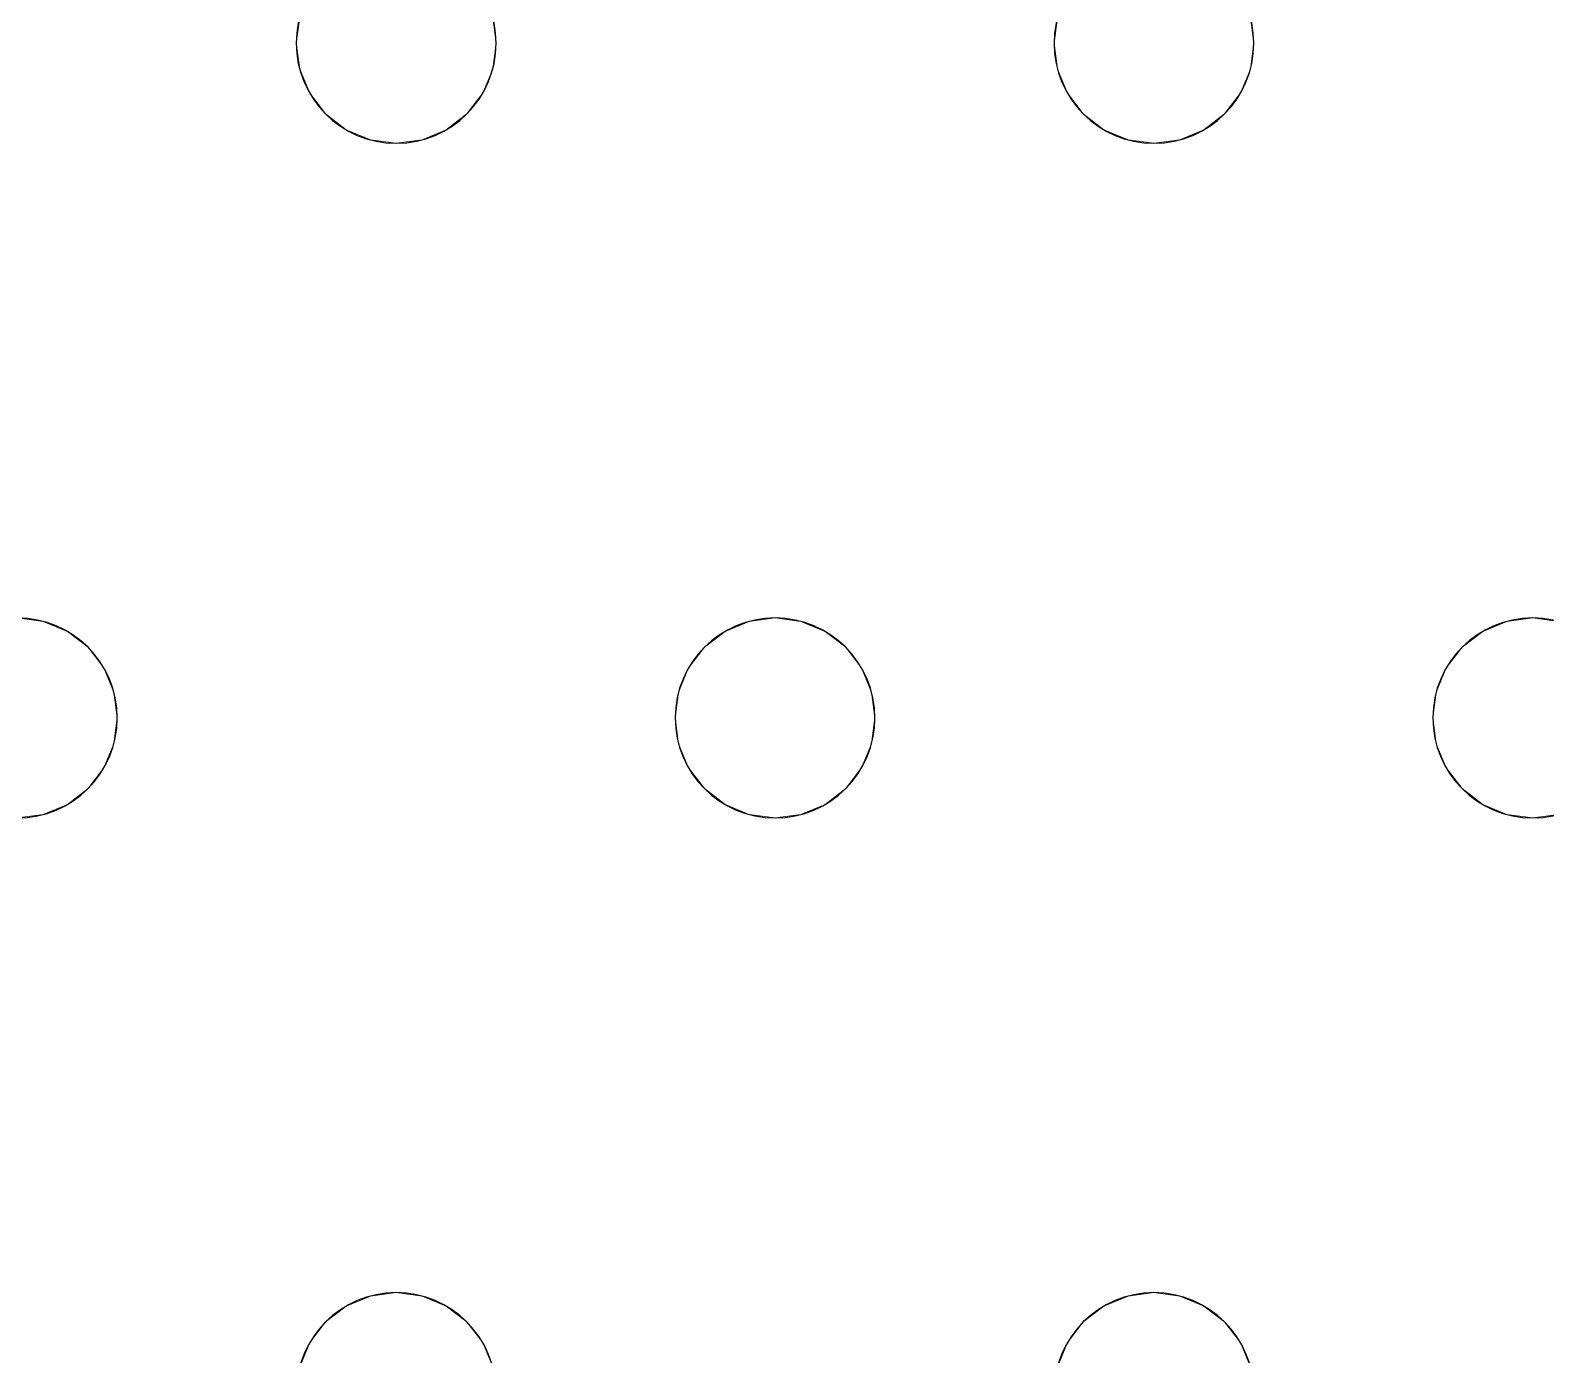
# Model space of a CAD drawing. Header units: millimetres. Extents: x -1 to 1601, y -701 to 1.
# Drawn here: x 370.7 to 431.4, y -339.5 to -286.5 of the extents above; entities that cross this region are included whole.
import ezdxf

# ---------------------------------------------------------------- set-up
doc = ezdxf.new("R2010")
doc.units = ezdxf.units.MM
doc.layers.add('IQ_200_3D', color=1, linetype='Continuous')
doc.layers.add('IQ_204_2D', color=7, linetype='Continuous')

msp = doc.modelspace()

# ---------------------------------------------------------------- linework, layer by layer
at = {"layer": 'IQ_200_3D', "lineweight": 18}
for points, invisible_edges in [([(122.762, -68.034, 850), (1477.238, -68.034, 850), (1477.238, -397.966, 850), (122.762, -397.966, 850)], 10), ([(122.762, -68.034, 860), (122.762, -397.966, 860), (1477.238, -397.966, 860), (1477.238, -68.034, 860)], 5), ([(389.246, -285.965, 888), (388.847, -285, 888), (411.852, -285.965, 888), (411.716, -287, 888)], 10), ([(419.579, -285.965, 888), (419.18, -285, 888), (442.185, -285.965, 888), (442.049, -287, 888)], 10), ([(381.382, -287, 888), (359.049, -287, 888), (358.913, -285.965, 888), (381.519, -285.965, 888)], 5), ([(381.382, -287, 890), (381.519, -285.965, 890), (358.913, -285.965, 890), (359.049, -287, 890)], 10), ([(381.519, -285.965, 890), (381.382, -287, 890), (381.382, -287, 888), (381.519, -285.965, 888)], 8), ([(389.382, -287, 890), (389.246, -285.965, 890), (389.246, -285.965, 888), (389.382, -287, 888)], 2), ([(389.382, -287, 888), (389.246, -285.965, 888), (411.716, -287, 888), (411.852, -288.035, 888)], 10), ([(411.716, -287, 890), (411.852, -285.965, 890), (389.246, -285.965, 890), (389.382, -287, 890)], 10), ([(411.852, -285.965, 890), (411.716, -287, 890), (411.716, -287, 888), (411.852, -285.965, 888)], 8), ([(419.716, -287, 890), (419.579, -285.965, 890), (419.579, -285.965, 888), (419.716, -287, 888)], 2), ([(419.716, -287, 888), (419.579, -285.965, 888), (442.049, -287, 888), (442.185, -288.035, 888)], 10), ([(442.049, -287, 890), (442.185, -285.965, 890), (419.579, -285.965, 890), (419.716, -287, 890)], 10), ([(359.049, -287, 888), (381.382, -287, 888), (381.519, -288.035, 888), (358.913, -288.035, 888)], 5), ([(381.519, -288.035, 890), (381.382, -287, 890), (359.049, -287, 890), (358.913, -288.035, 890)], 10), ([(381.382, -287, 890), (381.519, -288.035, 890), (381.519, -288.035, 888), (381.382, -287, 888)], 2), ([(389.246, -288.035, 890), (389.382, -287, 890), (389.382, -287, 888), (389.246, -288.035, 888)], 8), ([(389.246, -288.035, 888), (389.382, -287, 888), (411.852, -288.035, 888), (412.252, -289, 888)], 10), ([(411.852, -288.035, 890), (411.716, -287, 890), (389.382, -287, 890), (389.246, -288.035, 890)], 10), ([(411.716, -287, 890), (411.852, -288.035, 890), (411.852, -288.035, 888), (411.716, -287, 888)], 2), ([(419.579, -288.035, 890), (419.716, -287, 890), (419.716, -287, 888), (419.579, -288.035, 888)], 8), ([(419.579, -288.035, 888), (419.716, -287, 888), (442.185, -288.035, 888), (442.585, -289, 888)], 10), ([(442.185, -288.035, 890), (442.049, -287, 890), (419.716, -287, 890), (419.579, -288.035, 890)], 10), ([(358.513, -289, 888), (358.913, -288.035, 888), (381.918, -289, 888), (370.216, -310, 888)], 14), ([(358.513, -289, 890), (370.216, -310, 890), (381.918, -289, 890), (358.913, -288.035, 890)], 7), ([(358.913, -288.035, 888), (381.519, -288.035, 888), (381.918, -289, 888)], 13), ([(381.918, -289, 890), (381.519, -288.035, 890), (358.913, -288.035, 890)], 14), ([(381.519, -288.035, 890), (381.918, -289, 890), (381.918, -289, 888), (381.519, -288.035, 888)], 10), ([(388.847, -289, 890), (389.246, -288.035, 890), (389.246, -288.035, 888), (388.847, -289, 888)], 10), ([(412.252, -289, 888), (388.847, -289, 888), (389.246, -288.035, 888)], 13), ([(389.246, -288.035, 890), (388.847, -289, 890), (412.252, -289, 890), (411.852, -288.035, 890)], 10), ([(411.852, -288.035, 890), (412.252, -289, 890), (412.252, -289, 888), (411.852, -288.035, 888)], 10), ([(419.18, -289, 890), (419.579, -288.035, 890), (419.579, -288.035, 888), (419.18, -289, 888)], 10), ([(419.18, -289, 888), (419.579, -288.035, 888), (442.585, -289, 888), (430.882, -310, 888)], 14), ([(419.18, -289, 890), (430.882, -310, 890), (442.585, -289, 890), (419.579, -288.035, 890)], 7), ([(442.185, -288.035, 890), (419.579, -288.035, 890), (442.585, -289, 890)], 3), ([(370.216, -310, 888), (381.918, -289, 888), (382.554, -289.828, 888), (371.251, -310.136, 888)], 5), ([(382.554, -289.828, 890), (381.918, -289, 890), (370.216, -310, 890), (371.251, -310.136, 890)], 10), ([(381.918, -289, 890), (382.554, -289.828, 890), (382.554, -289.828, 888), (381.918, -289, 888)], 10), ([(388.211, -289.828, 890), (388.847, -289, 890), (388.847, -289, 888), (388.211, -289.828, 888)], 10), ([(388.847, -289, 888), (412.252, -289, 888), (400.549, -310, 888), (388.211, -289.828, 888)], 7), ([(400.549, -310, 890), (388.847, -289, 890), (388.211, -289.828, 890), (399.514, -310.136, 890)], 5), ([(400.549, -310, 890), (412.887, -289.828, 890), (412.252, -289, 890), (388.847, -289, 890)], 13), ([(412.887, -289.828, 888), (400.549, -310, 888), (412.252, -289, 888)], 3), ([(412.252, -289, 890), (412.887, -289.828, 890), (412.887, -289.828, 888), (412.252, -289, 888)], 10), ([(418.544, -289.828, 890), (419.18, -289, 890), (419.18, -289, 888), (418.544, -289.828, 888)], 10), ([(418.544, -289.828, 888), (419.18, -289, 888), (430.882, -310, 888), (429.847, -310.136, 888)], 10), ([(430.882, -310, 890), (419.18, -289, 890), (418.544, -289.828, 890)], 13), ([(430.882, -310, 888), (442.585, -289, 888), (443.221, -289.828, 888), (431.918, -310.136, 888)], 5), ([(443.221, -289.828, 890), (442.585, -289, 890), (430.882, -310, 890), (431.918, -310.136, 890)], 10), ([(371.251, -310.136, 888), (382.554, -289.828, 888), (383.382, -290.464, 888)], 13), ([(383.382, -290.464, 890), (382.554, -289.828, 890), (371.251, -310.136, 890), (372.216, -310.536, 890)], 10), ([(382.554, -289.828, 890), (383.382, -290.464, 890), (383.382, -290.464, 888), (382.554, -289.828, 888)], 10), ([(387.382, -290.464, 890), (388.211, -289.828, 890), (388.211, -289.828, 888), (387.382, -290.464, 888)], 10), ([(387.382, -290.464, 888), (388.211, -289.828, 888), (399.514, -310.136, 888), (398.549, -310.536, 888)], 10), ([(399.514, -310.136, 890), (388.211, -289.828, 890), (387.382, -290.464, 890)], 13), ([(399.514, -310.136, 888), (388.211, -289.828, 888), (400.549, -310, 888)], 3), ([(401.584, -310.136, 888), (400.549, -310, 888), (412.887, -289.828, 888), (413.716, -290.464, 888)], 10), ([(401.584, -310.136, 890), (413.716, -290.464, 890), (412.887, -289.828, 890), (400.549, -310, 890)], 5), ([(412.887, -289.828, 890), (413.716, -290.464, 890), (413.716, -290.464, 888), (412.887, -289.828, 888)], 10), ([(417.716, -290.464, 890), (418.544, -289.828, 890), (418.544, -289.828, 888), (417.716, -290.464, 888)], 10), ([(417.716, -290.464, 888), (418.544, -289.828, 888), (429.847, -310.136, 888), (428.882, -310.536, 888)], 10), ([(429.847, -310.136, 890), (430.882, -310, 890), (418.544, -289.828, 890), (417.716, -290.464, 890)], 10), ([(383.382, -290.464, 888), (384.347, -290.864, 888), (372.216, -310.536, 888), (371.251, -310.136, 888)], 10), ([(384.347, -290.864, 890), (383.382, -290.464, 890), (372.216, -310.536, 890), (373.044, -311.172, 890)], 10), ([(383.382, -290.464, 890), (384.347, -290.864, 890), (384.347, -290.864, 888), (383.382, -290.464, 888)], 10), ([(386.418, -290.864, 890), (387.382, -290.464, 890), (387.382, -290.464, 888), (386.418, -290.864, 888)], 10), ([(386.418, -290.864, 888), (387.382, -290.464, 888), (398.549, -310.536, 888), (397.721, -311.172, 888)], 10), ([(387.382, -290.464, 890), (386.418, -290.864, 890), (398.549, -310.536, 890), (399.514, -310.136, 890)], 10), ([(402.549, -310.536, 888), (401.584, -310.136, 888), (413.716, -290.464, 888), (414.68, -290.864, 888)], 10), ([(402.549, -310.536, 890), (414.68, -290.864, 890), (413.716, -290.464, 890), (401.584, -310.136, 890)], 5), ([(413.716, -290.464, 890), (414.68, -290.864, 890), (414.68, -290.864, 888), (413.716, -290.464, 888)], 10), ([(416.751, -290.864, 890), (417.716, -290.464, 890), (417.716, -290.464, 888), (416.751, -290.864, 888)], 10), ([(428.882, -310.536, 888), (428.054, -311.172, 888), (416.751, -290.864, 888), (417.716, -290.464, 888)], 10), ([(416.751, -290.864, 890), (428.054, -311.172, 890), (428.882, -310.536, 890), (417.716, -290.464, 890)], 5), ([(417.716, -290.464, 890), (428.882, -310.536, 890), (429.847, -310.136, 890)], 13), ([(384.347, -290.864, 888), (385.382, -291, 888), (373.044, -311.172, 888), (372.216, -310.536, 888)], 10), ([(385.382, -291, 890), (384.347, -290.864, 890), (373.044, -311.172, 890), (373.68, -312, 890)], 10), ([(373.68, -312, 888), (373.044, -311.172, 888), (385.382, -291, 888), (397.085, -312, 888)], 14), ([(397.085, -312, 890), (397.721, -311.172, 890), (385.382, -291, 890), (373.68, -312, 890)], 14), ([(385.382, -291, 888), (384.347, -290.864, 888), (384.347, -290.864, 890), (385.382, -291, 890)], 10), ([(386.418, -290.864, 888), (385.382, -291, 888), (385.382, -291, 890), (386.418, -290.864, 890)], 10), ([(385.382, -291, 888), (386.418, -290.864, 888), (397.721, -311.172, 888), (397.085, -312, 888)], 10), ([(397.721, -311.172, 890), (398.549, -310.536, 890), (386.418, -290.864, 890), (385.382, -291, 890)], 10), ([(414.68, -290.864, 888), (415.716, -291, 888), (403.378, -311.172, 888), (402.549, -310.536, 888)], 10), ([(403.378, -311.172, 890), (415.716, -291, 890), (414.68, -290.864, 890), (402.549, -310.536, 890)], 5), ([(404.013, -312, 888), (403.378, -311.172, 888), (415.716, -291, 888), (427.418, -312, 888)], 14), ([(404.013, -312, 890), (415.716, -291, 890), (403.378, -311.172, 890)], 3), ([(404.013, -312, 890), (427.019, -312.965, 890), (427.418, -312, 890), (415.716, -291, 890)], 13), ([(415.716, -291, 888), (414.68, -290.864, 888), (414.68, -290.864, 890), (415.716, -291, 890)], 10), ([(416.751, -290.864, 888), (415.716, -291, 888), (415.716, -291, 890), (416.751, -290.864, 890)], 10), ([(415.716, -291, 888), (416.751, -290.864, 888), (428.054, -311.172, 888), (427.418, -312, 888)], 10), ([(428.054, -311.172, 890), (416.751, -290.864, 890), (415.716, -291, 890), (427.418, -312, 890)], 5), ([(370.216, -310, 888), (371.251, -310.136, 888), (371.251, -310.136, 890), (370.216, -310, 890)], 10), ([(399.514, -310.136, 888), (400.549, -310, 888), (400.549, -310, 890), (399.514, -310.136, 890)], 10), ([(400.549, -310, 888), (401.584, -310.136, 888), (401.584, -310.136, 890), (400.549, -310, 890)], 10), ([(429.847, -310.136, 888), (430.882, -310, 888), (430.882, -310, 890), (429.847, -310.136, 890)], 10), ([(430.882, -310, 888), (431.918, -310.136, 888), (431.918, -310.136, 890), (430.882, -310, 890)], 10), ([(372.216, -310.536, 890), (371.251, -310.136, 890), (371.251, -310.136, 888), (372.216, -310.536, 888)], 10), ([(373.044, -311.172, 890), (372.216, -310.536, 890), (372.216, -310.536, 888), (373.044, -311.172, 888)], 10), ([(398.549, -310.536, 890), (397.721, -311.172, 890), (397.721, -311.172, 888), (398.549, -310.536, 888)], 10), ([(399.514, -310.136, 890), (398.549, -310.536, 890), (398.549, -310.536, 888), (399.514, -310.136, 888)], 10), ([(402.549, -310.536, 890), (401.584, -310.136, 890), (401.584, -310.136, 888), (402.549, -310.536, 888)], 10), ([(403.378, -311.172, 890), (402.549, -310.536, 890), (402.549, -310.536, 888), (403.378, -311.172, 888)], 10), ([(428.882, -310.536, 890), (428.054, -311.172, 890), (428.054, -311.172, 888), (428.882, -310.536, 888)], 10), ([(429.847, -310.136, 890), (428.882, -310.536, 890), (428.882, -310.536, 888), (429.847, -310.136, 888)], 10), ([(373.68, -312, 890), (373.044, -311.172, 890), (373.044, -311.172, 888), (373.68, -312, 888)], 10), ([(397.721, -311.172, 890), (397.085, -312, 890), (397.085, -312, 888), (397.721, -311.172, 888)], 10), ([(404.013, -312, 890), (403.378, -311.172, 890), (403.378, -311.172, 888), (404.013, -312, 888)], 10), ([(428.054, -311.172, 890), (427.418, -312, 890), (427.418, -312, 888), (428.054, -311.172, 888)], 10), ([(374.079, -312.965, 890), (373.68, -312, 890), (373.68, -312, 888), (374.079, -312.965, 888)], 10), ([(396.685, -312.965, 888), (374.079, -312.965, 888), (373.68, -312, 888), (397.085, -312, 888)], 5), ([(396.685, -312.965, 890), (397.085, -312, 890), (373.68, -312, 890), (374.079, -312.965, 890)], 10), ([(397.085, -312, 890), (396.685, -312.965, 890), (396.685, -312.965, 888), (397.085, -312, 888)], 10), ([(404.413, -312.965, 890), (404.013, -312, 890), (404.013, -312, 888), (404.413, -312.965, 888)], 10), ([(404.413, -312.965, 888), (404.013, -312, 888), (427.019, -312.965, 888), (426.882, -314, 888)], 10), ([(427.418, -312, 888), (427.019, -312.965, 888), (404.013, -312, 888)], 14), ([(404.413, -312.965, 890), (426.882, -314, 890), (427.019, -312.965, 890), (404.013, -312, 890)], 5), ([(427.418, -312, 890), (427.019, -312.965, 890), (427.019, -312.965, 888), (427.418, -312, 888)], 10), ([(374.216, -314, 890), (374.079, -312.965, 890), (374.079, -312.965, 888), (374.216, -314, 888)], 2), ([(396.549, -314, 888), (374.216, -314, 888), (374.079, -312.965, 888), (396.685, -312.965, 888)], 5), ([(396.549, -314, 890), (396.685, -312.965, 890), (374.079, -312.965, 890), (374.216, -314, 890)], 10), ([(396.685, -312.965, 890), (396.549, -314, 890), (396.549, -314, 888), (396.685, -312.965, 888)], 8), ([(404.549, -314, 890), (404.413, -312.965, 890), (404.413, -312.965, 888), (404.549, -314, 888)], 2), ([(404.549, -314, 888), (404.413, -312.965, 888), (426.882, -314, 888), (427.019, -315.035, 888)], 10), ([(426.882, -314, 890), (404.413, -312.965, 890), (404.549, -314, 890)], 13), ([(427.019, -312.965, 890), (426.882, -314, 890), (426.882, -314, 888), (427.019, -312.965, 888)], 8), ([(374.079, -315.035, 890), (374.216, -314, 890), (374.216, -314, 888), (374.079, -315.035, 888)], 8), ([(374.079, -315.035, 888), (374.216, -314, 888), (396.685, -315.035, 888), (397.085, -316, 888)], 10), ([(374.079, -315.035, 890), (397.085, -316, 890), (396.685, -315.035, 890), (374.216, -314, 890)], 5), ([(374.216, -314, 888), (396.549, -314, 888), (396.685, -315.035, 888)], 13), ([(374.216, -314, 890), (396.685, -315.035, 890), (396.549, -314, 890)], 13), ([(396.549, -314, 890), (396.685, -315.035, 890), (396.685, -315.035, 888), (396.549, -314, 888)], 2), ([(404.413, -315.035, 890), (404.549, -314, 890), (404.549, -314, 888), (404.413, -315.035, 888)], 8), ([(427.019, -315.035, 888), (404.413, -315.035, 888), (404.549, -314, 888)], 13), ([(404.549, -314, 890), (404.413, -315.035, 890), (427.019, -315.035, 890), (426.882, -314, 890)], 10), ([(426.882, -314, 890), (427.019, -315.035, 890), (427.019, -315.035, 888), (426.882, -314, 888)], 2), ([(373.68, -316, 890), (374.079, -315.035, 890), (374.079, -315.035, 888), (373.68, -316, 888)], 10), ([(373.68, -316, 888), (374.079, -315.035, 888), (397.085, -316, 888), (385.382, -337, 888)], 14), ([(373.68, -316, 890), (397.085, -316, 890), (374.079, -315.035, 890)], 3), ([(396.685, -315.035, 890), (397.085, -316, 890), (397.085, -316, 888), (396.685, -315.035, 888)], 10), ([(404.013, -316, 890), (404.413, -315.035, 890), (404.413, -315.035, 888), (404.013, -316, 888)], 10), ([(427.418, -316, 888), (404.013, -316, 888), (404.413, -315.035, 888), (427.019, -315.035, 888)], 5), ([(427.418, -316, 890), (427.019, -315.035, 890), (404.413, -315.035, 890), (404.013, -316, 890)], 10), ([(427.019, -315.035, 890), (427.418, -316, 890), (427.418, -316, 888), (427.019, -315.035, 888)], 10), ([(373.044, -316.828, 890), (373.68, -316, 890), (373.68, -316, 888), (373.044, -316.828, 888)], 10), ([(373.044, -316.828, 888), (373.68, -316, 888), (385.382, -337, 888), (384.347, -337.136, 888)], 10), ([(385.382, -337, 890), (373.68, -316, 890), (373.044, -316.828, 890), (384.347, -337.136, 890)], 5), ([(385.382, -337, 890), (397.721, -316.828, 890), (397.085, -316, 890), (373.68, -316, 890)], 13), ([(397.721, -316.828, 888), (385.382, -337, 888), (397.085, -316, 888)], 3), ([(397.085, -316, 890), (397.721, -316.828, 890), (397.721, -316.828, 888), (397.085, -316, 888)], 10), ([(403.378, -316.828, 890), (404.013, -316, 890), (404.013, -316, 888), (403.378, -316.828, 888)], 10), ([(403.378, -316.828, 888), (404.013, -316, 888), (415.716, -337, 888), (414.68, -337.136, 888)], 10), ([(415.716, -337, 890), (404.013, -316, 890), (403.378, -316.828, 890), (414.68, -337.136, 890)], 5), ([(427.418, -316, 888), (428.054, -316.828, 888), (415.716, -337, 888), (404.013, -316, 888)], 14), ([(415.716, -337, 890), (428.054, -316.828, 890), (427.418, -316, 890), (404.013, -316, 890)], 13), ([(427.418, -316, 890), (428.054, -316.828, 890), (428.054, -316.828, 888), (427.418, -316, 888)], 10), ([(372.216, -317.464, 890), (373.044, -316.828, 890), (373.044, -316.828, 888), (372.216, -317.464, 888)], 10), ([(372.216, -317.464, 888), (373.044, -316.828, 888), (384.347, -337.136, 888), (383.382, -337.536, 888)], 10), ([(384.347, -337.136, 890), (373.044, -316.828, 890), (372.216, -317.464, 890), (383.382, -337.536, 890)], 5), ([(397.721, -316.828, 888), (398.549, -317.464, 888), (386.418, -337.136, 888), (385.382, -337, 888)], 10), ([(386.418, -337.136, 890), (397.721, -316.828, 890), (385.382, -337, 890)], 3), ([(398.549, -317.464, 890), (397.721, -316.828, 890), (386.418, -337.136, 890), (387.382, -337.536, 890)], 10), ([(397.721, -316.828, 890), (398.549, -317.464, 890), (398.549, -317.464, 888), (397.721, -316.828, 888)], 10), ([(402.549, -317.464, 890), (403.378, -316.828, 890), (403.378, -316.828, 888), (402.549, -317.464, 888)], 10), ([(402.549, -317.464, 888), (403.378, -316.828, 888), (414.68, -337.136, 888), (413.716, -337.536, 888)], 10), ([(414.68, -337.136, 890), (403.378, -316.828, 890), (402.549, -317.464, 890), (413.716, -337.536, 890)], 5), ([(428.054, -316.828, 888), (428.882, -317.464, 888), (416.751, -337.136, 888), (415.716, -337, 888)], 10), ([(428.054, -316.828, 890), (415.716, -337, 890), (416.751, -337.136, 890)], 13), ([(428.882, -317.464, 890), (428.054, -316.828, 890), (416.751, -337.136, 890), (417.716, -337.536, 890)], 10), ([(428.054, -316.828, 890), (428.882, -317.464, 890), (428.882, -317.464, 888), (428.054, -316.828, 888)], 10), ([(371.251, -317.864, 888), (370.216, -318, 888), (370.216, -318, 890), (371.251, -317.864, 890)], 10), ([(382.554, -338.172, 888), (381.918, -339, 888), (370.216, -318, 888), (371.251, -317.864, 888)], 10), ([(371.251, -317.864, 890), (370.216, -318, 890), (382.554, -338.172, 890), (383.382, -337.536, 890)], 10), ([(371.251, -317.864, 890), (372.216, -317.464, 890), (372.216, -317.464, 888), (371.251, -317.864, 888)], 10), ([(371.251, -317.864, 888), (372.216, -317.464, 888), (383.382, -337.536, 888), (382.554, -338.172, 888)], 10), ([(372.216, -317.464, 890), (371.251, -317.864, 890), (383.382, -337.536, 890)], 14), ([(398.549, -317.464, 888), (399.514, -317.864, 888), (387.382, -337.536, 888), (386.418, -337.136, 888)], 10), ([(387.382, -337.536, 890), (388.211, -338.172, 890), (399.514, -317.864, 890), (398.549, -317.464, 890)], 10), ([(388.211, -338.172, 888), (387.382, -337.536, 888), (399.514, -317.864, 888)], 14), ([(400.549, -318, 888), (388.847, -339, 888), (388.211, -338.172, 888), (399.514, -317.864, 888)], 5), ([(400.549, -318, 890), (399.514, -317.864, 890), (388.211, -338.172, 890), (388.847, -339, 890)], 10), ([(398.549, -317.464, 890), (399.514, -317.864, 890), (399.514, -317.864, 888), (398.549, -317.464, 888)], 10), ([(400.549, -318, 888), (399.514, -317.864, 888), (399.514, -317.864, 890), (400.549, -318, 890)], 10), ([(401.584, -317.864, 888), (400.549, -318, 888), (400.549, -318, 890), (401.584, -317.864, 890)], 10), ([(412.887, -338.172, 888), (400.549, -318, 888), (401.584, -317.864, 888)], 13), ([(412.887, -338.172, 890), (401.584, -317.864, 890), (400.549, -318, 890)], 13), ([(401.584, -317.864, 890), (402.549, -317.464, 890), (402.549, -317.464, 888), (401.584, -317.864, 888)], 10), ([(401.584, -317.864, 888), (402.549, -317.464, 888), (413.716, -337.536, 888), (412.887, -338.172, 888)], 10), ([(413.716, -337.536, 890), (402.549, -317.464, 890), (401.584, -317.864, 890), (412.887, -338.172, 890)], 5), ([(416.751, -337.136, 888), (428.882, -317.464, 888), (417.716, -337.536, 888)], 3), ([(429.847, -317.864, 888), (418.544, -338.172, 888), (417.716, -337.536, 888), (428.882, -317.464, 888)], 5), ([(417.716, -337.536, 890), (418.544, -338.172, 890), (429.847, -317.864, 890), (428.882, -317.464, 890)], 10), ([(429.847, -317.864, 888), (430.882, -318, 888), (418.544, -338.172, 888)], 14), ([(430.882, -318, 890), (429.847, -317.864, 890), (418.544, -338.172, 890), (419.18, -339, 890)], 10), ([(428.882, -317.464, 890), (429.847, -317.864, 890), (429.847, -317.864, 888), (428.882, -317.464, 888)], 10), ([(430.882, -318, 888), (429.847, -317.864, 888), (429.847, -317.864, 890), (430.882, -318, 890)], 10), ([(431.918, -317.864, 888), (430.882, -318, 888), (430.882, -318, 890), (431.918, -317.864, 890)], 10), ([(430.882, -318, 888), (431.918, -317.864, 888), (443.221, -338.172, 888), (442.585, -339, 888)], 10), ([(431.918, -317.864, 890), (430.882, -318, 890), (443.221, -338.172, 890), (444.049, -337.536, 890)], 10), ([(358.513, -339, 888), (357.878, -338.172, 888), (370.216, -318, 888), (381.918, -339, 888)], 14), ([(381.918, -339, 890), (382.554, -338.172, 890), (370.216, -318, 890), (358.513, -339, 890)], 14), ([(412.252, -339, 888), (388.847, -339, 888), (400.549, -318, 888), (412.887, -338.172, 888)], 7), ([(400.549, -318, 890), (388.847, -339, 890), (412.252, -339, 890), (412.887, -338.172, 890)], 11), ([(419.18, -339, 888), (418.544, -338.172, 888), (430.882, -318, 888), (442.585, -339, 888)], 14), ([(430.882, -318, 890), (419.18, -339, 890), (442.585, -339, 890), (443.221, -338.172, 890)], 11), ([(384.347, -337.136, 890), (383.382, -337.536, 890), (383.382, -337.536, 888), (384.347, -337.136, 888)], 10), ([(384.347, -337.136, 888), (385.382, -337, 888), (385.382, -337, 890), (384.347, -337.136, 890)], 10), ([(385.382, -337, 888), (386.418, -337.136, 888), (386.418, -337.136, 890), (385.382, -337, 890)], 10), ([(387.382, -337.536, 890), (386.418, -337.136, 890), (386.418, -337.136, 888), (387.382, -337.536, 888)], 10), ([(414.68, -337.136, 890), (413.716, -337.536, 890), (413.716, -337.536, 888), (414.68, -337.136, 888)], 10), ([(414.68, -337.136, 888), (415.716, -337, 888), (415.716, -337, 890), (414.68, -337.136, 890)], 10), ([(415.716, -337, 888), (416.751, -337.136, 888), (416.751, -337.136, 890), (415.716, -337, 890)], 10), ([(417.716, -337.536, 890), (416.751, -337.136, 890), (416.751, -337.136, 888), (417.716, -337.536, 888)], 10), ([(383.382, -337.536, 890), (382.554, -338.172, 890), (382.554, -338.172, 888), (383.382, -337.536, 888)], 10), ([(388.211, -338.172, 890), (387.382, -337.536, 890), (387.382, -337.536, 888), (388.211, -338.172, 888)], 10), ([(413.716, -337.536, 890), (412.887, -338.172, 890), (412.887, -338.172, 888), (413.716, -337.536, 888)], 10), ([(418.544, -338.172, 890), (417.716, -337.536, 890), (417.716, -337.536, 888), (418.544, -338.172, 888)], 10), ([(382.554, -338.172, 890), (381.918, -339, 890), (381.918, -339, 888), (382.554, -338.172, 888)], 10), ([(388.847, -339, 890), (388.211, -338.172, 890), (388.211, -338.172, 888), (388.847, -339, 888)], 10), ([(412.887, -338.172, 890), (412.252, -339, 890), (412.252, -339, 888), (412.887, -338.172, 888)], 10), ([(419.18, -339, 890), (418.544, -338.172, 890), (418.544, -338.172, 888), (419.18, -339, 888)], 10), ([(358.513, -339, 888), (381.918, -339, 888), (381.519, -339.965, 888), (358.913, -339.965, 888)], 5), ([(358.513, -339, 890), (358.913, -339.965, 890), (381.519, -339.965, 890), (381.918, -339, 890)], 10), ([(381.918, -339, 890), (381.519, -339.965, 890), (381.519, -339.965, 888), (381.918, -339, 888)], 10), ([(389.246, -339.965, 890), (388.847, -339, 890), (388.847, -339, 888), (389.246, -339.965, 888)], 10), ([(388.847, -339, 888), (412.252, -339, 888), (411.852, -339.965, 888), (389.246, -339.965, 888)], 5), ([(411.852, -339.965, 890), (412.252, -339, 890), (388.847, -339, 890), (389.246, -339.965, 890)], 10), ([(412.252, -339, 890), (411.852, -339.965, 890), (411.852, -339.965, 888), (412.252, -339, 888)], 10), ([(419.579, -339.965, 890), (419.18, -339, 890), (419.18, -339, 888), (419.579, -339.965, 888)], 10), ([(442.185, -339.965, 888), (419.579, -339.965, 888), (419.18, -339, 888), (442.585, -339, 888)], 5), ([(442.185, -339.965, 890), (442.585, -339, 890), (419.18, -339, 890), (419.579, -339.965, 890)], 10)]:
    msp.add_3dface(points, dxfattribs=dict(at, invisible_edges=invisible_edges))
at = {"layer": 'IQ_204_2D'}
for centre, start, end in [((385.382, -287), 0, 180), ((415.716, -287), 0, 180), ((385.382, -287), 180, 0), ((415.716, -287), 180, 360), ((370.216, -314), 0, 180), ((400.549, -314), 360, 180), ((430.882, -314), 0, 180), ((370.216, -314), 180, 0), ((400.549, -314), 180, 0), ((430.882, -314), 180, 0), ((385.382, -341), 0, 180), ((415.716, -341), 0, 180)]:
    msp.add_arc(centre, 4, start, end, dxfattribs=at)

# ---------------------------------------------------------------- meshes
at = {"layer": 'IQ_200_3D', "lineweight": 18}
mesh = msp.add_polyface(dxfattribs=at)
corners = [(1600, 0, 850), (1600, -700, 850), (0, -700, 850), (0, 0, 850), (1210.5, -594, 850), (1211.556, -602.023, 850), (1214.653, -609.5, 850), (1219.58, -615.92, 850), (1226, -620.847, 850), (1233.477, -623.944, 850), (1241.5, -625, 850), (1459.5, -625, 850), (1467.523, -623.944, 850), (1475, -620.847, 850), (1481.42, -615.92, 850), (1486.347, -609.5, 850), (1489.444, -602.023, 850), (1490.5, -594, 850), (1490.5, -476, 850), (1489.444, -467.977, 850), (1486.347, -460.5, 850), (1481.42, -454.08, 850), (1475, -449.153, 850), (1467.523, -446.056, 850), (1459.5, -445, 850), (1241.5, -445, 850), (1233.477, -446.056, 850), (1226, -449.153, 850), (1219.58, -454.08, 850), (1214.653, -460.5, 850), (1211.556, -467.977, 850), (1210.5, -476, 850), (1477.5, -68.034, 850), (122.5, -68.034, 850), (110.412, -69.625, 850), (99.148, -74.291, 850), (89.475, -81.713, 850), (82.053, -91.386, 850), (77.388, -102.65, 850), (75.796, -114.738, 850), (75.796, -351.262, 850), (77.388, -363.35, 850), (82.053, -374.614, 850), (89.475, -384.287, 850), (99.148, -391.709, 850), (110.412, -396.375, 850), (122.5, -397.966, 850), (1477.5, -397.966, 850), (1489.588, -396.375, 850), (1500.852, -391.709, 850), (1510.525, -384.287, 850), (1517.947, -374.614, 850), (1522.612, -363.35, 850), (1524.204, -351.262, 850), (1524.204, -114.738, 850), (1522.612, -102.65, 850), (1517.947, -91.386, 850), (1510.525, -81.713, 850), (1500.852, -74.291, 850), (1489.588, -69.625, 850)]
mesh.append_faces([[corners[k] for k in face] for face in [(37, 3, 36), (35, 3, 34), (4, 46, 31), (31, 46, 30), (55, 0, 54), (16, 1, 15), (14, 1, 13), (21, 49, 20), (11, 1, 10)]], dxfattribs={"vtx0": -1, "vtx1": -1})
mesh.append_faces([[corners[k] for k in face] for face in [(3, 37, 38), (3, 38, 39), (3, 39, 40, 2), (2, 40, 41), (46, 4, 5), (2, 6, 7), (46, 29, 30), (46, 28, 29), (26, 46, 47, 25), (46, 26, 27), (0, 59, 32, 3), (20, 49, 50, 19), (47, 24, 25), (0, 55, 56), (1, 52, 53), (19, 50, 51, 18), (1, 16, 17)]], dxfattribs={"vtx0": -1, "vtx2": -1})
mesh.append_faces([[corners[k] for k in face] for face in [(2, 45, 46, 5), (1, 17, 18, 51)]], dxfattribs={"vtx0": -1, "vtx2": -1, "vtx3": -1})
mesh.append_faces([[corners[k] for k in face] for face in [(41, 42, 2), (35, 36, 3), (33, 34, 3, 32), (43, 44, 2), (44, 45, 2), (42, 43, 2), (5, 6, 2), (27, 28, 46), (7, 8, 2), (8, 9, 2), (58, 59, 0), (56, 57, 0), (57, 58, 0), (51, 52, 1), (23, 24, 47), (11, 12, 1), (12, 13, 1), (14, 15, 1)]], dxfattribs={"vtx1": -1, "vtx2": -1})
mesh.append_faces([[corners[k] for k in face] for face in [(1, 2, 9, 10), (47, 48, 22, 23), (48, 49, 21, 22), (53, 54, 0, 1)]], dxfattribs={"vtx1": -1, "vtx3": -1})
mesh = msp.add_polyface(dxfattribs=at)
corners = [(1600, -700, 900), (1600, -23, 900), (0, -23, 900), (0, -700, 900), (90, -35.113, 900), (1510, -35.113, 900), (1529.382, -37.665, 900), (1547.443, -45.146, 900), (1562.953, -57.047, 900), (1574.854, -72.557, 900), (1582.335, -90.618, 900), (1584.887, -110, 900), (1584.887, -610, 900), (1582.335, -629.382, 900), (1574.854, -647.443, 900), (1562.953, -662.953, 900), (1547.443, -674.854, 900), (1529.382, -682.335, 900), (1510, -684.887, 900), (90, -684.887, 900), (70.618, -682.335, 900), (52.557, -674.854, 900), (37.047, -662.953, 900), (25.146, -647.443, 900), (17.665, -629.382, 900), (15.113, -610, 900), (15.113, -110, 900), (17.665, -90.618, 900), (25.146, -72.557, 900), (37.047, -57.047, 900), (52.557, -45.146, 900), (70.618, -37.665, 900)]
mesh.append_faces([[corners[k] for k in face] for face in [(9, 1, 8), (14, 0, 13), (31, 2, 30), (28, 2, 27), (21, 3, 20), (23, 3, 22)]], dxfattribs={"vtx0": -1, "vtx1": -1})
mesh.append_faces([[corners[k] for k in face] for face in [(1, 9, 10), (1, 11, 12, 0), (0, 14, 15), (0, 18, 19), (2, 28, 29), (3, 23, 24)]], dxfattribs={"vtx0": -1, "vtx2": -1})
mesh.append_faces([[corners[k] for k in face] for face in [(10, 11, 1), (5, 6, 1), (7, 8, 1), (6, 7, 1), (12, 13, 0), (15, 16, 0), (17, 18, 0), (16, 17, 0), (31, 4, 2), (29, 30, 2), (26, 27, 2), (21, 22, 3), (24, 25, 3)]], dxfattribs={"vtx1": -1, "vtx2": -1})
mesh.append_faces([[corners[k] for k in face] for face in [(4, 5, 1, 2), (25, 26, 2, 3), (19, 20, 3, 0)]], dxfattribs={"vtx1": -1, "vtx3": -1})
mesh = msp.add_polyface(dxfattribs=at)
corners = [(1510, -48.392, 890), (90, -48.392, 890), (66.424, -53.082, 890), (46.437, -66.437, 890), (33.082, -86.424, 890), (28.392, -110, 890), (28.392, -610, 890), (33.082, -633.576, 890), (46.437, -653.563, 890), (66.424, -666.918, 890), (90, -671.608, 890), (1510, -671.608, 890), (1533.576, -666.918, 890), (1553.563, -653.563, 890), (1566.918, -633.576, 890), (1571.608, -610, 890), (1571.608, -110, 890), (1566.918, -86.424, 890), (1553.563, -66.437, 890), (1533.576, -53.082, 890), (122.5, -418.034, 890), (1477.5, -418.034, 890), (1489.656, -419.634, 890), (1500.983, -424.326, 890), (1510.71, -431.79, 890), (1518.174, -441.517, 890), (1522.866, -452.844, 890), (1524.466, -465, 890), (1524.466, -605, 890), (1522.866, -617.156, 890), (1518.174, -628.483, 890), (1510.71, -638.21, 890), (1500.983, -645.674, 890), (1489.656, -650.366, 890), (1477.5, -651.966, 890), (122.5, -651.966, 890), (110.344, -650.366, 890), (99.017, -645.674, 890), (89.29, -638.21, 890), (81.826, -628.483, 890), (77.134, -617.156, 890), (75.534, -605, 890), (75.534, -465, 890), (77.134, -452.844, 890), (81.826, -441.517, 890), (89.29, -431.79, 890), (99.017, -424.326, 890), (110.344, -419.634, 890), (122.5, -68.034, 890), (1477.5, -68.034, 890), (1489.588, -69.625, 890), (1500.852, -74.291, 890), (1510.525, -81.713, 890), (1517.947, -91.386, 890), (1522.612, -102.65, 890), (1524.204, -114.738, 890), (1524.204, -351.262, 890), (1522.612, -363.35, 890), (1517.947, -374.614, 890), (1510.525, -384.287, 890), (1500.852, -391.709, 890), (1489.588, -396.375, 890), (1477.5, -397.966, 890), (122.5, -397.966, 890), (110.412, -396.375, 890), (99.148, -391.709, 890), (89.475, -384.287, 890), (82.053, -374.614, 890), (77.388, -363.35, 890), (75.796, -351.262, 890), (75.796, -114.738, 890), (77.388, -102.65, 890), (82.053, -91.386, 890), (89.475, -81.713, 890), (99.148, -74.291, 890), (110.412, -69.625, 890)]
mesh.append_faces([[corners[k] for k in face] for face in [(65, 47, 64), (75, 1, 74), (71, 5, 70), (73, 2, 72)]], dxfattribs={"vtx0": -1, "vtx1": -1})
mesh.append_faces([[corners[k] for k in face] for face in [(15, 28, 29, 14), (11, 32, 33), (16, 55, 56, 15), (54, 17, 18, 53), (53, 18, 19, 52), (52, 19, 0, 51), (0, 50, 51), (10, 37, 38, 9), (64, 47, 20, 63), (8, 39, 40, 7), (39, 8, 9, 38), (69, 42, 43), (1, 75, 48, 0), (3, 71, 72, 2)]], dxfattribs={"vtx0": -1, "vtx2": -1})
mesh.append_faces([[corners[k] for k in face] for face in [(6, 41, 42, 69)]], dxfattribs={"vtx0": -1, "vtx2": -1, "vtx3": -1})
mesh.append_faces([[corners[k] for k in face] for face in [(11, 33, 34, 35), (71, 3, 4, 5)]], dxfattribs={"vtx0": -1, "vtx3": -1})
mesh.append_faces([[corners[k] for k in face] for face in [(49, 50, 0, 48), (36, 37, 10)]], dxfattribs={"vtx1": -1, "vtx2": -1})
mesh.append_faces([[corners[k] for k in face] for face in [(27, 28, 15, 56)]], dxfattribs={"vtx1": -1, "vtx2": -1, "vtx3": -1})
mesh.append_faces([[corners[k] for k in face] for face in [(13, 14, 29, 30), (12, 13, 30, 31), (26, 27, 56, 57), (31, 32, 11, 12), (24, 25, 58, 59), (21, 22, 61, 62), (22, 23, 60, 61), (23, 24, 59, 60), (25, 26, 57, 58), (54, 55, 16, 17), (20, 21, 62, 63), (35, 36, 10, 11), (45, 46, 66, 67), (46, 47, 65, 66), (6, 7, 40, 41), (43, 44, 68, 69), (44, 45, 67, 68), (73, 74, 1, 2), (69, 70, 5, 6)]], dxfattribs={"vtx1": -1, "vtx3": -1})

doc.saveas('drawing.dxf')
